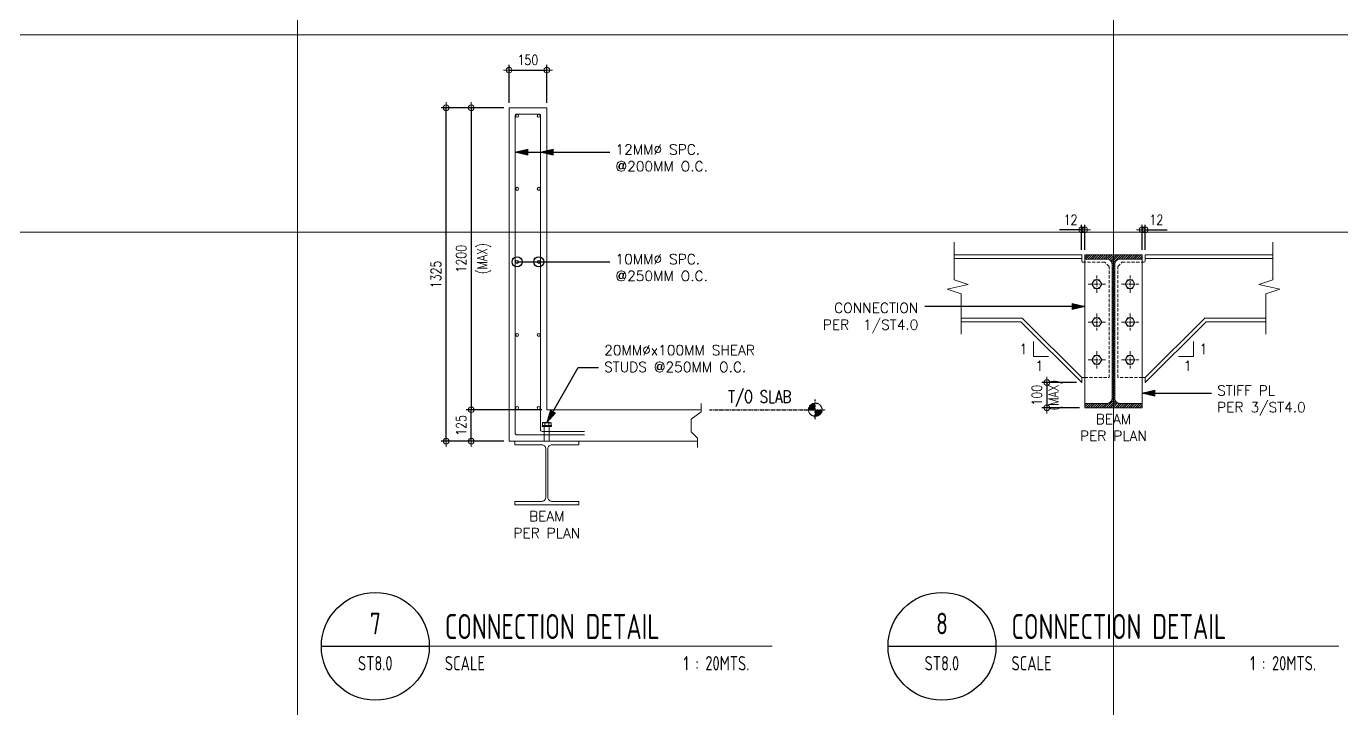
# Model space of a CAD drawing. Header units: millimetres. Extents: x 374056 to 882622, y 26363 to 140094.
# Drawn here: x 411860 to 417083, y 55846 to 58558 of the extents above; entities that cross this region are included whole.
import ezdxf
from ezdxf.enums import TextEntityAlignment as Align

# ---------------------------------------------------------------- set-up
doc = ezdxf.new("R2010")
doc.units = ezdxf.units.MM
doc.header["$MEASUREMENT"] = 0
for name, pattern in [('CENTER2', [28.575, 19.05, -3.175, 3.175, -3.175]), ('HIDDEN', [0.375, 0.25, -0.125]), ('PHANTOM2', [1.25, 0.625, -0.125, 0.125, -0.125, 0.125, -0.125])]:
    doc.linetypes.add(name, pattern=pattern)
doc.layers.get('0').update_dxf_attribs({"lineweight": 9})
for name, color, linetype, lineweight in [('A-ANNO_DIM', 1, 'Continuous', 5), ('grid_iden', 1, 'Continuous', 9), ('HATCH @ 1', 8, 'Continuous', 5), ('HPROP', 251, 'Continuous', 5), ('OUTLINE', 252, 'CENTER2', 9), ('S-Ablt', 1, 'Continuous', 9), ('S-ANNO-DIMS', 252, 'Continuous', 5), ('S-Anno-Symb', 143, 'PHANTOM2', 30), ('S-Anno-Text', 52, 'Continuous', 9), ('S-ANNO-WELD', 1, 'Continuous', 9), ('S-COLS', 2, 'Continuous', 9), ('S-DETL-FAST', 40, 'Continuous', 9), ('S-DETL-RBAR', 5, 'Continuous', 9), ('TEXT1', 3, 'Continuous', 20)]:
    doc.layers.add(name, color=color, linetype=linetype, lineweight=lineweight)
doc.layers.add('S-DETL-GRID', color=62, linetype='Continuous', lineweight=9, plot=False)
doc.layers.add('TARGET-MAIN', color=1, linetype='Continuous')
doc.styles.add('1', font='romans.shx', dxfattribs={"width": 0.8, "height": 100})
doc.styles.add('ARCHITEXT', font='architxt.shx', dxfattribs={"width": 0.85})
doc.styles.add('ROMANS', font='ROMANS.shx', dxfattribs={"width": 0.8, "height": 40})
doc.styles.add('ROMANS12', font='ROMANS.shx', dxfattribs={"height": 1.125})
doc.dimstyles.new('ESCA20', dxfattribs={"dimtxt": 40, "dimasz": 0.15, "dimexe": 20, "dimexo": 20, "dimgap": 20, "dimtad": 1, "dimdec": 0, "dimrnd": 1, "dimdsep": 46, "dimtxsty": 'ROMANS', "dimblk1": 'ESCADIM_ARW', "dimblk2": 'ESCADIM_ARW', "dimsah": 1, "dimcen": 20, "dimclrd": 256, "dimclre": 256, "dimclrt": 3, "dimadec": 0, "dimazin": 0, "dimtfac": 1, "dimtdec": 0, "dimtofl": 0, "dimtmove": 0, "dimatfit": 3, "dimldrblk": 'ESCADIM_ARW', "dimfxl": 0, "dimtolj": 1, "dimtzin": 0, "dimarcsym": 0})
doc.dimstyles.new('ESCA_ARW$7', dxfattribs={"dimtxt": 200, "dimasz": 1, "dimexe": 100, "dimexo": 100, "dimgap": 100, "dimtad": 1, "dimdec": 0, "dimrnd": 1, "dimdsep": 46, "dimtxsty": '1', "dimblk1": 'dim_arw', "dimblk2": 'dim_arw', "dimsah": 1, "dimcen": 50, "dimclrd": 1, "dimclre": 256, "dimclrt": 52, "dimadec": 0, "dimazin": 0, "dimtfac": 1, "dimtofl": 0, "dimtmove": 0, "dimatfit": 3, "dimldrblk": 'dim_arw', "dimfxl": 0, "dimtolj": 1, "dimtzin": 0, "dimarcsym": 0})

# ---------------------------------------------------------------- blocks, each defined once
blk = doc.blocks.new('ESCADIM_ARW')
at = {"color": 7}
blk.add_line((-150, 0), (150, 0), dxfattribs=at)
blk.add_circle((0, 0), 75, dxfattribs=at)
blk = doc.blocks.new('*D137')
at = {"layer": 'A-ANNO_DIM', "lineweight": -2, "ltscale": 0.05, "transparency": 16777216}
for p, q in [((413756.8, 58234.6), (413606.8, 58234.6)), ((413626.8, 58234.5), (413626.8, 57034.8)), ((413906.8, 57034.6), (413606.8, 57034.6))]:
    blk.add_line(p, q, dxfattribs=at)
at = {"layer": 'Defpoints', "color": 0, "ltscale": 0.05, "transparency": 16777216}
for p in [(413776.8, 58234.6, 0), (413626.8, 57034.6), (413926.8, 57034.6, 0)]:
    blk.add_point(p, dxfattribs=at)
at = {"layer": 'A-ANNO_DIM', "lineweight": -2, "ltscale": 0.05, "transparency": 16777216, "xscale": 0.15, "yscale": 0.15, "zscale": 0.15}
for p, rotation in [((413626.8, 58234.6), 90), ((413626.8, 57034.6), 270)]:
    blk.add_blockref('ESCADIM_ARW', p, dxfattribs=dict(at, rotation=rotation))
at = {"layer": 'A-ANNO_DIM', "color": 3, "ltscale": 0.05, "transparency": 16777216, "char_height": 40, "attachment_point": 5, "rotation": 90, "style": 'ROMANS'}
for s, insert in [('\\A1;1200', (413586.8, 57634.6)), ('\\A1;(MAX)', (413677.3, 57634.6))]:
    blk.add_mtext(s, dxfattribs=dict(at, insert=insert))
blk = doc.blocks.new('Elev_Pnt')
at = {"layer": 'S-Anno-Symb'}
h = blk.add_hatch(color=1, dxfattribs=at)
h.paths.add_polyline_path([(0, 110, 0.414214), (-110, 0), (0, 0)])
h.paths.add_polyline_path([(110, 0), (0, 0), (0, -110, 0.414214)])
at = {"layer": 'S-Anno-Symb', "color": 1}
for p, q in [((-170, 0), (170, 0)), ((0, -170), (0, 170))]:
    blk.add_line(p, q, dxfattribs=at)
blk.add_circle((0, 0), 110, dxfattribs=at)
blk = doc.blocks.new('BOLT', base_point=(6.579, 3.6798))
for p, q in [((6.571, 3.6847), (6.571, 3.6798)), ((6.575, 3.6847), (6.571, 3.6847)), ((6.575, 3.6858), (6.573, 3.6858)), ((6.575, 3.6798), (6.575, 3.6858)), ((6.575, 3.6858), (6.583, 3.6858)), ((6.575, 3.6847), (6.583, 3.6847)), ((6.585, 3.6858), (6.583, 3.6858)), ((6.583, 3.6798), (6.583, 3.6858)), ((6.587, 3.6847), (6.583, 3.6847)), ((6.587, 3.6798), (6.587, 3.6847))]:
    blk.add_line(p, q)
for centre, radius, start, end in [((6.573, 3.6833), 0.00241, 33.9696, 146.0304), ((6.579, 3.6777), 0.00805, 60.2058, 119.7942), ((6.585, 3.6833), 0.00241, 33.9696, 146.0304)]:
    blk.add_arc(centre, radius, start, end)
blk = doc.blocks.new('BOLT20')
at = {"color": 1}
for p, q in [((-18.5, 4.5), (-18.5, 0)), ((18.5, 4.5), (-18.5, 4.5)), ((-18.5, 0), (18.5, 0)), ((18.5, 0), (18.5, 4.5))]:
    blk.add_line(p, q, dxfattribs=at)
at = {"color": 1, "xscale": 2125, "yscale": 2000, "zscale": 2125}
blk.add_blockref('BOLT', (0, 4.5), dxfattribs=at)
blk = doc.blocks.new('*D138')
at = {"layer": 'A-ANNO_DIM', "lineweight": -2, "ltscale": 0.05, "transparency": 16777216}
for p, q in [((413906.8, 57034.6), (413606.8, 57034.6)), ((413626.8, 56909.8), (413626.8, 57034.5)), ((413756.8, 56909.6), (413606.8, 56909.6))]:
    blk.add_line(p, q, dxfattribs=at)
at = {"layer": 'Defpoints', "color": 0, "ltscale": 0.05, "transparency": 16777216}
for p in [(413626.8, 57034.6), (413926.8, 57034.6, 0), (413776.8, 56909.6, 0)]:
    blk.add_point(p, dxfattribs=at)
at = {"layer": 'A-ANNO_DIM', "lineweight": -2, "ltscale": 0.05, "transparency": 16777216, "xscale": 0.15, "yscale": 0.15, "zscale": 0.15}
for p, rotation in [((413626.8, 57034.6), 90), ((413626.8, 56909.6), 270)]:
    blk.add_blockref('ESCADIM_ARW', p, dxfattribs=dict(at, rotation=rotation))
at = {"layer": 'A-ANNO_DIM', "color": 3, "ltscale": 0.05, "transparency": 16777216, "insert": (413586.8, 56972.1), "char_height": 40, "attachment_point": 5, "rotation": 90, "style": 'ROMANS'}
blk.add_mtext('\\A1;125', dxfattribs=at)
blk = doc.blocks.new('*D139')
at = {"layer": 'A-ANNO_DIM', "lineweight": -2, "ltscale": 0.05, "transparency": 16777216}
for p, q in [((413756.8, 58234.6), (413506.8, 58234.6)), ((413526.8, 56909.8), (413526.8, 58234.5)), ((413756.8, 56909.6), (413506.8, 56909.6))]:
    blk.add_line(p, q, dxfattribs=at)
at = {"layer": 'Defpoints', "color": 0, "ltscale": 0.05, "transparency": 16777216}
for p in [(413526.8, 58234.6), (413776.8, 58234.6, 0), (413776.8, 56909.6, 0)]:
    blk.add_point(p, dxfattribs=at)
at = {"layer": 'A-ANNO_DIM', "lineweight": -2, "ltscale": 0.05, "transparency": 16777216, "xscale": 0.15, "yscale": 0.15, "zscale": 0.15}
for p, rotation in [((413526.8, 58234.6), 90), ((413526.8, 56909.6), 270)]:
    blk.add_blockref('ESCADIM_ARW', p, dxfattribs=dict(at, rotation=rotation))
at = {"layer": 'A-ANNO_DIM', "color": 3, "ltscale": 0.05, "transparency": 16777216, "insert": (413486.8, 57572.1), "char_height": 40, "attachment_point": 5, "rotation": 90, "style": 'ROMANS'}
blk.add_mtext('\\A1;1325', dxfattribs=at)
blk = doc.blocks.new('*D140')
at = {"layer": 'A-ANNO_DIM', "lineweight": -2, "ltscale": 0.05, "transparency": 16777216}
for p, q in [((413776.8, 58254.6), (413776.8, 58404.6)), ((413776.9, 58384.6), (413926.6, 58384.6)), ((413926.8, 58254.6), (413926.8, 58404.6))]:
    blk.add_line(p, q, dxfattribs=at)
at = {"layer": 'Defpoints', "color": 0, "ltscale": 0.05, "transparency": 16777216}
for p in [(413926.8, 58384.6), (413776.8, 58234.6), (413926.8, 58234.6)]:
    blk.add_point(p, dxfattribs=at)
at = {"layer": 'A-ANNO_DIM', "lineweight": -2, "ltscale": 0.05, "transparency": 16777216, "xscale": 0.15, "yscale": 0.15, "zscale": 0.15, "rotation": 180}
blk.add_blockref('ESCADIM_ARW', (413776.8, 58384.6), dxfattribs=at)
at = {"layer": 'A-ANNO_DIM', "lineweight": -2, "ltscale": 0.05, "transparency": 16777216, "xscale": 0.15, "yscale": 0.15, "zscale": 0.15}
blk.add_blockref('ESCADIM_ARW', (413926.8, 58384.6), dxfattribs=at)
at = {"layer": 'A-ANNO_DIM', "color": 3, "ltscale": 0.05, "transparency": 16777216, "insert": (413851.8, 58424.6), "char_height": 40, "attachment_point": 5, "style": 'ROMANS'}
blk.add_mtext('\\A1;150', dxfattribs=at)
blk = doc.blocks.new('dim_arw')
h = blk.add_hatch(color=256)
h.paths.add_polyline_path([(-125.6, 29.45), (0, 0), (-125.6, -29.45, -0.115681), (-132.51, 0, -0.115681)])
h.paths.add_polyline_path([(-249.02, 58.4), (-125.6, 29.45, 0.115681), (-132.51, 0, 0.115681), (-125.6, -29.45), (-249.02, -58.4)])
for p, q in [((0, 0), (-249.02, 58.4)), ((-249.02, 58.4), (-249.02, -58.4)), ((0, 0), (-249.02, -58.4))]:
    blk.add_line(p, q)
blk = doc.blocks.new('*D141')
at = {"layer": 'A-ANNO_DIM', "lineweight": -2, "ltscale": 0.05, "transparency": 16777216}
for p, q in [((416030.2, 57142.4), (415892.2, 57142.4)), ((415912.2, 57142.3), (415912.2, 57042.6)), ((416042.2, 57042.4), (415892.2, 57042.4))]:
    blk.add_line(p, q, dxfattribs=at)
at = {"layer": 'Defpoints', "color": 0, "ltscale": 0.05, "transparency": 16777216}
for p in [(416050.2, 57142.4, 0), (415912.2, 57042.4), (416062.2, 57042.4, 0)]:
    blk.add_point(p, dxfattribs=at)
at = {"layer": 'A-ANNO_DIM', "lineweight": -2, "ltscale": 0.05, "transparency": 16777216, "xscale": 0.15, "yscale": 0.15, "zscale": 0.15}
for p, rotation in [((415912.2, 57142.4), 90), ((415912.2, 57042.4), 270)]:
    blk.add_blockref('ESCADIM_ARW', p, dxfattribs=dict(at, rotation=rotation))
at = {"layer": 'A-ANNO_DIM', "color": 3, "ltscale": 0.05, "transparency": 16777216, "insert": (415912.2, 57092.4), "char_height": 40, "attachment_point": 5, "rotation": 90, "style": 'ROMANS'}
blk.add_mtext('\\A1;100\\P(MAX)', dxfattribs=at)
blk = doc.blocks.new('*D148')
at = {"layer": 'A-ANNO_DIM', "lineweight": -2, "ltscale": 0.05, "transparency": 16777216}
for p, q in [((416290.6, 57670), (416290.6, 57769.4)), ((416302.6, 57670), (416302.6, 57769.4)), ((416290.4, 57749.4), (416290.3, 57749.4)), ((416302.7, 57749.4), (416390.1, 57749.4))]:
    blk.add_line(p, q, dxfattribs=at)
at = {"layer": 'Defpoints', "color": 0, "ltscale": 0.05, "transparency": 16777216}
for p in [(416302.6, 57749.4), (416290.6, 57650), (416302.6, 57650)]:
    blk.add_point(p, dxfattribs=at)
at = {"layer": 'A-ANNO_DIM', "lineweight": -2, "ltscale": 0.05, "transparency": 16777216, "xscale": 0.15, "yscale": 0.15, "zscale": 0.15}
blk.add_blockref('ESCADIM_ARW', (416290.6, 57749.4), dxfattribs=at)
at = {"layer": 'A-ANNO_DIM', "lineweight": -2, "ltscale": 0.05, "transparency": 16777216, "xscale": 0.15, "yscale": 0.15, "zscale": 0.15, "rotation": 180}
blk.add_blockref('ESCADIM_ARW', (416302.6, 57749.4), dxfattribs=at)
at = {"layer": 'A-ANNO_DIM', "color": 3, "ltscale": 0.05, "transparency": 16777216, "insert": (416346.5, 57789.4), "char_height": 40, "attachment_point": 5, "style": 'ROMANS'}
blk.add_mtext('\\A1;12', dxfattribs=at)
blk = doc.blocks.new('*D142')
at = {"layer": 'A-ANNO_DIM', "lineweight": -2, "ltscale": 0.05, "transparency": 16777216}
for p, q in [((416050.2, 57670), (416050.2, 57769.4)), ((416062.2, 57670), (416062.2, 57769.4)), ((416050.1, 57749.4), (415962.7, 57749.4)), ((416062.4, 57749.4), (416062.5, 57749.4))]:
    blk.add_line(p, q, dxfattribs=at)
at = {"layer": 'Defpoints', "color": 0, "ltscale": 0.05, "transparency": 16777216}
for p in [(416050.2, 57749.4), (416050.2, 57650), (416062.2, 57650)]:
    blk.add_point(p, dxfattribs=at)
at = {"layer": 'A-ANNO_DIM', "lineweight": -2, "ltscale": 0.05, "transparency": 16777216, "xscale": 0.15, "yscale": 0.15, "zscale": 0.15}
blk.add_blockref('ESCADIM_ARW', (416050.2, 57749.4), dxfattribs=at)
at = {"layer": 'A-ANNO_DIM', "lineweight": -2, "ltscale": 0.05, "transparency": 16777216, "xscale": 0.15, "yscale": 0.15, "zscale": 0.15, "rotation": 180}
blk.add_blockref('ESCADIM_ARW', (416062.2, 57749.4), dxfattribs=at)
at = {"layer": 'A-ANNO_DIM', "color": 3, "ltscale": 0.05, "transparency": 16777216, "insert": (416006.3, 57789.4), "char_height": 40, "attachment_point": 5, "style": 'ROMANS'}
blk.add_mtext('\\A1;12', dxfattribs=at)
blk = doc.blocks.new('HBOLTP')
at = {"color": 0, "linetype": 'ByBlock'}
blk.add_lwpolyline([(-0.25, 0.43), (-0.5, 0), (-0.25, -0.43), (0.25, -0.43), (0.5, 0), (0.25, 0.43)], close=True, dxfattribs=at)
blk.add_circle((0, 0), 0.433, dxfattribs=at)
blk = doc.blocks.new('TARGET-DWGLABEL')
at = {"layer": 'TARGET-MAIN'}
blk.add_line((-7.5, 0), (7.5, 0), dxfattribs=at)
blk.add_circle((0, 0), 7.5, dxfattribs=at)
at = {"layer": 'TARGET-MAIN', "color": 2, "style": 'ARCHITEXT', "width": 0.85}
blk.add_text('SCALE', height=2, dxfattribs=at).set_placement((9.66, -2.36), align=Align.MIDDLE_LEFT)
at = {"layer": 'TARGET-MAIN', "color": 6, "style": 'ARCHITEXT', "width": 0.85}
blk.add_attdef('DRAWING_TITLE', text='', height=5, dxfattribs=at).set_placement((9.08, 4.41), align=Align.MIDDLE_LEFT)
at = {"layer": 'TARGET-MAIN', "color": 4, "style": 'ARCHITEXT', "width": 0.85}
blk.add_attdef('DWG_NO.', text='', height=3, dxfattribs=at).set_placement((0, 3.17), align=Align.MIDDLE_CENTER)
at = {"layer": 'TARGET-MAIN', "color": 3, "style": 'ARCHITEXT', "width": 0.85}
blk.add_attdef('SHT_NO.', text='', height=2, dxfattribs=at).set_placement((-0.02, -2.36), align=Align.MIDDLE_CENTER)
at = {"layer": 'TARGET-MAIN', "color": 2, "style": 'ARCHITEXT', "width": 0.85}
blk.add_attdef('SCALE', text='', height=2, dxfattribs=at).set_placement((69.6, -2.36), align=Align.MIDDLE_RIGHT)

msp = doc.modelspace()

# ---------------------------------------------------------------- hatches: boundary and pattern name
at = {"layer": 'HATCH @ 1'}
h = msp.add_hatch(dxfattribs=at)
h.set_pattern_fill('ANSI31', color=254, scale=50, style=0)
h.set_pattern_definition([(45, (266745.991, -74981.789), (-4.41941738, 4.41941738), [])])
edge = h.paths.add_edge_path()
edge.add_line((416176.38805, 57042.41523), (416062.21505, 57042.41523))
edge.add_line((416062.21505, 57042.41523), (416062.21505, 57059.68723))
edge.add_line((416062.21505, 57059.68723), (416151.55955, 57059.68723))
edge.add_arc((416151.55955, 57078.92773), 19.2405, 270, 360)
edge.add_line((416170.80005, 57078.92773), (416170.80005, 57613.47073))
edge.add_arc((416151.55955, 57613.47073), 19.2405, 0, 90)
edge.add_line((416151.55955, 57632.71123), (416062.21505, 57632.71123))
edge.add_line((416062.21505, 57632.71123), (416062.21505, 57649.98323))
edge.add_line((416062.21505, 57649.98323), (416290.56105, 57649.98323))
edge.add_line((416290.56105, 57649.98323), (416290.56105, 57632.71123))
edge.add_line((416290.56105, 57632.71123), (416201.21655, 57632.71123))
edge.add_arc((416201.21655, 57613.47073), 19.2405, 90, 180)
edge.add_line((416181.97605, 57613.47073), (416181.97605, 57078.92773))
edge.add_arc((416201.21655, 57078.92773), 19.2405, 180, 270)
edge.add_line((416201.21655, 57059.68723), (416290.56105, 57059.68723))
edge.add_line((416290.56105, 57059.68723), (416290.56105, 57042.41523))
edge.add_line((416290.56105, 57042.41523), (416176.38805, 57042.41523))

# ---------------------------------------------------------------- linework, layer by layer
at = {"color": 1, "ltscale": 0.05}
msp.add_xline((757317.52904, 57740.13058, -0.00003), (1, 0), dxfattribs=at)
at = {"ltscale": 0.05, "elevation": 0.00003}
msp.add_lwpolyline([(414525.38506, 56909.60629), (413776.78212, 56909.60629), (413776.78212, 58234.60629), (413926.78212, 58234.60629), (413926.78212, 57034.60629), (414539.1211, 57034.60629)], dxfattribs=at)
at = {"color": 1, "elevation": 0}
for points in [[(415544.24199, 57699.98323), (415544.24199, 57551.03135), (415599.83022, 57532.7193), (415516.44787, 57513.75516), (415572.03611, 57495.44312), (415572.03611, 57334.49123)], [(416808.53411, 57699.98323), (416808.53411, 57551.03135), (416752.94587, 57532.7193), (416836.32822, 57513.75516), (416780.73999, 57495.44312), (416780.73999, 57334.49123)]]:
    msp.add_lwpolyline(points, dxfattribs=at)
at = {"color": 254, "elevation": 0}
for points in [[(415858.90931, 57305.4367), (415858.90931, 57246.38217), (415917.96384, 57246.38217)], [(416493.86678, 57305.4367), (416493.86678, 57246.38217), (416434.81225, 57246.38217)]]:
    msp.add_lwpolyline(points, dxfattribs=at)
at = {"layer": 'grid_iden', "elevation": 0.00003}
msp.add_lwpolyline([(414539.1211, 57059.60629), (414539.1211, 57026.50787), (414500.38506, 56997.10629), (414500.38506, 56947.10629), (414525.38506, 56921.6238), (414525.38506, 56884.60629)], dxfattribs=at)
at = {"layer": 'HPROP', "color": 1}
for p, q in [((413916.78212, 56972.1377, -0.00003), (413916.78212, 56909.60629, -0.00003)), ((413936.78212, 56972.1377, -0.00003), (413936.78212, 56909.60629, -0.00003)), ((413916.78212, 56909.60629, -0.00003), (413936.78212, 56909.60629, -0.00003))]:
    msp.add_line(p, q, dxfattribs=at)
at = {"layer": 'OUTLINE', "linetype": 'HIDDEN', "ltscale": 50, "elevation": 0}
for points in [[(416062.21505, 57162.53101), (416158.80005, 57162.53101), (416158.80005, 57603.74067), (416141.82948, 57620.71123), (416062.21505, 57620.71123)], [(416290.56105, 57162.53101), (416193.97605, 57162.53101), (416193.97605, 57603.74067), (416210.94661, 57620.71123), (416290.56105, 57620.71123)]]:
    msp.add_lwpolyline(points, dxfattribs=at)
at = {"layer": 'S-ANNO-DIMS', "linetype": 'CENTER2'}
for p, q in [((416110.50755, 57499.0608, 0), (416110.50755, 57567.81571, 0)), ((416242.26855, 57499.0608, 0), (416242.26855, 57567.81571, 0)), ((416144.885, 57533.43826, 0), (416076.13009, 57533.43826, 0)), ((416207.89109, 57533.43826, 0), (416276.646, 57533.43826, 0)), ((416110.50755, 57417.5133, 0), (416110.50755, 57348.75838, 0)), ((416242.26855, 57417.5133, 0), (416242.26855, 57348.75838, 0)), ((416144.885, 57383.13584, 0), (416076.13009, 57383.13584, 0)), ((416207.89109, 57383.13584, 0), (416276.646, 57383.13584, 0)), ((416110.50755, 57267.21088, 0), (416110.50755, 57198.45597, 0)), ((416242.26855, 57267.21088, 0), (416242.26855, 57198.45597, 0)), ((416144.885, 57232.83342, 0), (416076.13009, 57232.83342, 0)), ((416207.89109, 57232.83342, 0), (416276.646, 57232.83342, 0))]:
    msp.add_line(p, q, dxfattribs=at)
at = {"layer": 'S-Anno-Symb', "color": 1, "ltscale": 5}
msp.add_line((414573.17918, 57034.60629, 0.00003), (414992.53662, 57034.60629, 0.00003), dxfattribs=at)
at = {"layer": 'S-Anno-Text', "color": 1}
for p, q in [((413031.79407, 56094.28681, -0.00007), (414821.77017, 56094.28681, -0.00007)), ((415281.39999, 56094.28681, 0), (417071.3761, 56094.28681, 0))]:
    msp.add_line(p, q, dxfattribs=at)
at = {"layer": 'S-COLS', "color": 2, "ltscale": 0.05}
for p, q in [((416050.21505, 57635.75923, 0), (415544.24199, 57635.75923, 0)), ((416302.56105, 57635.75923, 0), (416808.53411, 57635.75923, 0)), ((415814.03082, 57398.71523, 0), (415572.03611, 57398.71523, 0)), ((416050.21505, 57162.53101, 0), (415814.03082, 57398.71523, 0)), ((416302.56105, 57162.53101, 0), (416538.74527, 57398.71523, 0)), ((416538.74527, 57398.71523, 0), (416780.73999, 57398.71523, 0)), ((416050.21505, 57142.41523, 0), (416050.21505, 57162.53101, 0)), ((416050.21505, 57162.53101, 0), (416062.21505, 57162.53101, 0)), ((416302.56105, 57162.53101, 0), (416290.56105, 57162.53101, 0)), ((416302.56105, 57142.41523, 0), (416302.56105, 57162.53101, 0))]:
    msp.add_line(p, q, dxfattribs=at)
at = {"layer": 'S-COLS', "color": 2, "ltscale": 0.05, "elevation": 0}
for points in [[(415544.24199, 57649.98323), (416050.21505, 57649.98323), (416050.21505, 57626.71123, 0.4142135624), (416056.21505, 57620.71123), (416062.21505, 57620.71123)], [(416808.53411, 57649.98323), (416302.56105, 57649.98323), (416302.56105, 57626.71123, -0.4142135624), (416296.56105, 57620.71123), (416290.56105, 57620.71123)]]:
    msp.add_lwpolyline(points, format="xyb", dxfattribs=at)
at = {"layer": 'S-COLS', "ltscale": 0.05, "elevation": 0}
msp.add_lwpolyline([(416176.38805, 57042.41523), (416062.21505, 57042.41523), (416062.21505, 57059.68723), (416151.55955, 57059.68723, 0.4142135624), (416170.80005, 57078.92773), (416170.80005, 57613.47073, 0.4142135624), (416151.55955, 57632.71123), (416062.21505, 57632.71123), (416062.21505, 57649.98323), (416290.56105, 57649.98323), (416290.56105, 57632.71123), (416201.21655, 57632.71123, 0.4142135624), (416181.97605, 57613.47073), (416181.97605, 57078.92773, 0.4142135624), (416201.21655, 57059.68723), (416290.56105, 57059.68723), (416290.56105, 57042.41523), (416176.38805, 57042.41523)], format="xyb", dxfattribs=at)
at = {"layer": 'S-COLS', "color": 2, "ltscale": 0.05, "elevation": 0}
msp.add_lwpolyline([(416062.21505, 57649.98323), (416290.56105, 57649.98323), (416290.56105, 57042.41523), (416062.21505, 57042.41523)], close=True, dxfattribs=at)
for points in [[(416050.21505, 57142.41523), (415808.13905, 57384.49123), (415572.03611, 57384.49123)], [(416302.56105, 57142.41523), (416544.63705, 57384.49123), (416780.73999, 57384.49123)]]:
    msp.add_lwpolyline(points, dxfattribs=at)
at = {"layer": 'S-COLS', "color": 42, "ltscale": 0.05, "elevation": -0.00003}
msp.add_lwpolyline([(413926.78212, 56656.11429), (413799.78212, 56656.11429), (413799.78212, 56670.33829), (413906.52562, 56670.33829, 0.4142135624), (413922.46412, 56686.27679), (413922.46412, 56879.44379, 0.4142135624), (413906.52562, 56895.38229), (413799.78212, 56895.38229), (413799.78212, 56909.60629), (414053.78212, 56909.60629), (414053.78212, 56895.38229), (413947.03862, 56895.38229, 0.4142135624), (413931.10012, 56879.44379), (413931.10012, 56686.27679, 0.4142135624), (413947.03862, 56670.33829), (414053.78212, 56670.33829), (414053.78212, 56656.11429), (413926.78212, 56656.11429)], format="xyb", dxfattribs=at)
at = {"layer": 'S-DETL-GRID'}
for p, q in [((412936.38805, 61236.7087, 0), (412936.38805, 47676.70872, 0)), ((416176.38805, 61236.7087, 0), (416176.38805, 47676.70872, 0)), ((422656.38805, 58524.7087, 0), (403216.38805, 58524.7087, 0))]:
    msp.add_line(p, q, dxfattribs=at)
at = {"layer": 'S-DETL-RBAR', "elevation": 0.00003}
msp.add_lwpolyline([(414076.78212, 56948.60629), (413907.78212, 56948.60629, -0.4142135624), (413901.78212, 56954.60629), (413901.78212, 58203.60629, 0.4142135624), (413895.78212, 58209.60629), (413807.78212, 58209.60629, 0.4142135624), (413801.78212, 58203.60629), (413801.78212, 56940.60629, 0.4142135624), (413807.78212, 56934.60629), (414076.78212, 56934.60629)], format="xyb", dxfattribs=at)
at = {"layer": 'S-DETL-RBAR'}
for centre in [(413808.78212, 58202.60629, -0.00003), (413894.78212, 58202.60629, -0.00009), (413808.78212, 57912.35629, -0.00004), (413894.78212, 57912.35629, -0.0001), (413808.78212, 57622.10629, -0.00005), (413894.78212, 57622.10629, -0.00011), (413808.78212, 57331.85629, -0.00005), (413894.78212, 57331.85629, -0.00011), (413808.78212, 57041.60629, -0.00006), (413894.78212, 57041.60629, -0.00012)]:
    msp.add_circle(centre, 6, dxfattribs=at)

# ---------------------------------------------------------------- block references
at = {"layer": 'S-Ablt', "color": 1, "xscale": -1}
msp.add_blockref('BOLT20', (413926.78212, 56967.6377, -0.00003), dxfattribs=at)
at = {"layer": 'S-Anno-Symb', "xscale": 0.2399999999906868, "yscale": 0.2399999999906868, "zscale": 0.2399999999906868}
msp.add_blockref('Elev_Pnt', (414992.53662, 57034.60629, 0.00003), dxfattribs=at)
at = {"layer": 'S-DETL-FAST', "linetype": 'ByBlock', "yscale": 38.97000000008848, "zscale": 38.97000000008848, "rotation": 180}
for p, xscale in [((416110.50755, 57533.43826, 0), -38.97000000008848), ((416242.26855, 57533.43826, 0), 38.97000000008848)]:
    msp.add_blockref('HBOLTP', p, dxfattribs=dict(at, xscale=xscale))
at = {"layer": 'S-DETL-FAST', "linetype": 'ByBlock', "yscale": 38.97000000008848, "zscale": 38.97000000008848}
for p, xscale in [((416110.50755, 57383.13584, 0), 38.97000000008848), ((416242.26855, 57383.13584, 0), -38.97000000008848), ((416110.50755, 57232.83342, 0), 38.97000000008848), ((416242.26855, 57232.83342, 0), -38.97000000008848)]:
    msp.add_blockref('HBOLTP', p, dxfattribs=dict(at, xscale=xscale))
at = {"layer": 'TARGET-MAIN', "color": 1}
ref = msp.add_blockref('TARGET-DWGLABEL', (413246.07978, 56094.28681, -0.00007), dxfattribs=dict(at, xscale=28.57142857142857, yscale=28.57142857142857, zscale=28.57142857142857))
ref.add_attrib('DWG_NO.', '7', dxfattribs={"color": 5, "height": 85.71429, "style": 'ARCHITEXT', "width": 0.85}).set_placement((413246.07978, 56184.95535, -0.00007), align=Align.MIDDLE_CENTER)
ref.add_attrib('SHT_NO.', 'ST8.0', dxfattribs={"color": 2, "height": 57.142857, "style": 'ARCHITEXT', "width": 0.85}).set_placement((413245.64316, 56026.99442, -0.00007), align=Align.MIDDLE_CENTER)
ref.add_attrib('DRAWING_TITLE', 'CONNECTION DETAIL', dxfattribs={"color": 5, "height": 100, "style": 'ARCHITEXT', "width": 0.8}).set_placement((413522.05197, 56172.85824, -0.00007), align=Align.MIDDLE_LEFT)
ref.add_attrib('SCALE', '1 : 20MTS.', dxfattribs={"color": 2, "height": 57.142857, "style": 'ARCHITEXT', "width": 0.85}).set_placement((414730.78652, 56026.99442, -0.00007), align=Align.MIDDLE_RIGHT)
ref = msp.add_blockref('TARGET-DWGLABEL', (415495.68571, 56094.28681, 0), dxfattribs=dict(at, xscale=28.57142857142857, yscale=28.57142857142857, zscale=28.57142857142857))
ref.add_attrib('DWG_NO.', '8', dxfattribs={"color": 5, "height": 85.71429, "style": 'ARCHITEXT', "width": 0.85}).set_placement((415495.68571, 56184.95535, 0), align=Align.MIDDLE_CENTER)
ref.add_attrib('SHT_NO.', 'ST8.0', dxfattribs={"color": 2, "height": 57.142857, "style": 'ARCHITEXT', "width": 0.85}).set_placement((415495.24909, 56026.99442, 0), align=Align.MIDDLE_CENTER)
ref.add_attrib('DRAWING_TITLE', 'CONNECTION DETAIL', dxfattribs={"color": 5, "height": 100, "style": 'ARCHITEXT', "width": 0.8}).set_placement((415771.6579, 56172.85824, 0), align=Align.MIDDLE_LEFT)
ref.add_attrib('SCALE', '1 : 20MTS.', dxfattribs={"color": 2, "height": 57.142857, "style": 'ARCHITEXT', "width": 0.85}).set_placement((416980.39245, 56026.99442, 0), align=Align.MIDDLE_RIGHT)

# ---------------------------------------------------------------- texts
at = {"layer": 'S-Anno-Text', "char_height": 40, "style": 'ROMANS12'}
for s, insert, width, attachment_point in [('12MM%%C SPC.\\P@200MM O.C.', (414199.43987, 58088.74559, 0.00025), 936.6722408, 1), ('10MM%%C SPC.\\P@250MM O.C.', (414199.43987, 57652.87219, 0.00025), 936.6722408, 1), ('CONNECTION \\PPER  1/ST4.0', (415401.69574, 57459.10493, 0.0003), 936.6722408, 3), ('20MM%%Cx100MM SHEAR STUDS @250MM O.C.', (414154.57325, 57291.09768, 0.00029), 766.3394513, 1), ('1', (415836.25156, 57295.94334, 0.0003), 936.6722408, 3), ('1', (416516.52453, 57295.94334, 0.0003), 936.6722408, 1), ('1', (415898.91248, 57228.57233, 0), 936.6722408, 3), ('1', (416453.86361, 57228.57233, 0), 936.6722408, 1), ('STIFF PL\\PPER 3/ST4.0', (416588.21879, 57131.13052, 0.0003), 936.6722408, 1), ('BEAM\\PPER PLAN', (416176.38805, 57017.41523, 0), 766.3394513, 2), ('BEAM\\PPER PLAN', (413926.78212, 56631.11429, -0.00003), 766.3394513, 2)]:
    msp.add_mtext(s, dxfattribs=dict(at, insert=insert, width=width, attachment_point=attachment_point))
at = {"layer": 'TEXT1', "insert": (414647.06277, 57110.40086, 0.00003), "char_height": 48, "width": 724.5827468, "attachment_point": 1, "style": '1'}
msp.add_mtext('T/O SLAB ', dxfattribs=at)

# ---------------------------------------------------------------- dimensions: what is measured, and where the dimension line sits
at = {"layer": 'A-ANNO_DIM', "ltscale": 0.05}
for base, p1, p2, picture, middle in [((413926.78212, 58384.60629, 0.00003), (413776.78212, 58234.60629, 0.00003), (413926.78212, 58234.60629, 0.00003), '*D140', (413851.78212, 58424.60629, 0.00003)), ((416302.56105, 57749.39219, 0), (416290.56105, 57649.98323, 0), (416302.56105, 57649.98323, 0), '*D148', (416346.4801, 57789.39219, 0))]:
    dim = msp.add_linear_dim(base=base, p1=p1, p2=p2, dimstyle='ESCA20', dxfattribs=at)
    dim.commit()
    dim.dimension.update_dxf_attribs({"geometry": picture, "text_midpoint": middle})
for base, p1, p2, angle, picture, middle in [((413526.7927, 58234.60629, -0.00007), (413776.78212, 56909.60629, 0.00003), (413776.78212, 58234.60629, 0.00003), 270, '*D139', (413486.7927, 57572.10629, -0.00007)), ((416050.21505, 57749.39219, 0), (416062.21505, 57649.98323, 0), (416050.21505, 57649.98323, 0), 180, '*D142', (416006.296, 57789.39219, 0))]:
    dim = msp.add_linear_dim(base=base, p1=p1, p2=p2, angle=angle, dimstyle='ESCA20', dxfattribs=at)
    dim.commit()
    dim.dimension.update_dxf_attribs({"geometry": picture, "text_midpoint": middle})
dim = msp.add_linear_dim(base=(413626.7927, 57034.60629, 0), p1=(413776.78212, 58234.60629, 0.00003), p2=(413926.78212, 57034.60629, 0.00003), angle=90, text='<>\\X(MAX)', dimstyle='ESCA20', dxfattribs=at)
dim.commit()
dim.dimension.update_dxf_attribs({"geometry": '*D137', "text_midpoint": (413626.7927, 57634.60629, 0)})
dim = msp.add_linear_dim(base=(415912.22562, 57042.41523, -0.0001), p1=(416050.21505, 57142.41523, 0), p2=(416062.21505, 57042.41523, 0), angle=90, text='<>\\X(MAX)', dimstyle='ESCA20', dxfattribs=at)
dim.commit()
dim.dimension.update_dxf_attribs({"geometry": '*D141', "text_midpoint": (415912.22562, 57092.41523, -0.0001), "dimtype": 160})
dim = msp.add_linear_dim(base=(413626.7927, 57034.60629, -0.00007), p1=(413776.78212, 56909.60629, 0.00003), p2=(413926.78212, 57034.60629, 0.00003), angle=270, dimstyle='ESCA20', dxfattribs=at)
dim.commit()
dim.dimension.update_dxf_attribs({"geometry": '*D138', "text_midpoint": (413626.7927, 56972.10629, -0.00007), "dimtype": 160})

# ---------------------------------------------------------------- leaders
at = {"layer": 'S-ANNO-WELD'}
for points, override in [([(413801.78212, 58057.9797, -0.00005), (414176.78212, 58057.9797, -0.00005)], {"dimscale": 0.2}), ([(413901.78212, 58057.9797, -0.00005), (414176.78212, 58057.9797, -0.00005)], {"dimscale": 0.2}), ([(413808.78212, 57622.10629, -0.00005), (414176.78212, 57622.10629, -0.00005)], {"dimscale": 0.2, "dimasz": 200, "dimldrblk": 'DotBlank'}), ([(413894.78212, 57622.10629, -0.00005), (414176.78212, 57622.10629, -0.00005)], {"dimscale": 0.2, "dimasz": 200, "dimldrblk": 'DotBlank'}), ([(416062.21505, 57445.15021, 0), (415427.44184, 57445.15021, 0)], {"dimscale": 0.2}), ([(413926.78212, 56984.1377, -0.00003), (414050.80307, 57202.43581, -0.00003), (414132.13206, 57202.43581, -0.00003)], {"dimscale": 0.2}), ([(416290.56105, 57100.36463, 0), (416565.56105, 57100.36463, 0)], {"dimscale": 0.2})]:
    msp.add_leader(points, dimstyle='ESCA_ARW$7', override=override, dxfattribs=at)

doc.saveas('drawing.dxf')
